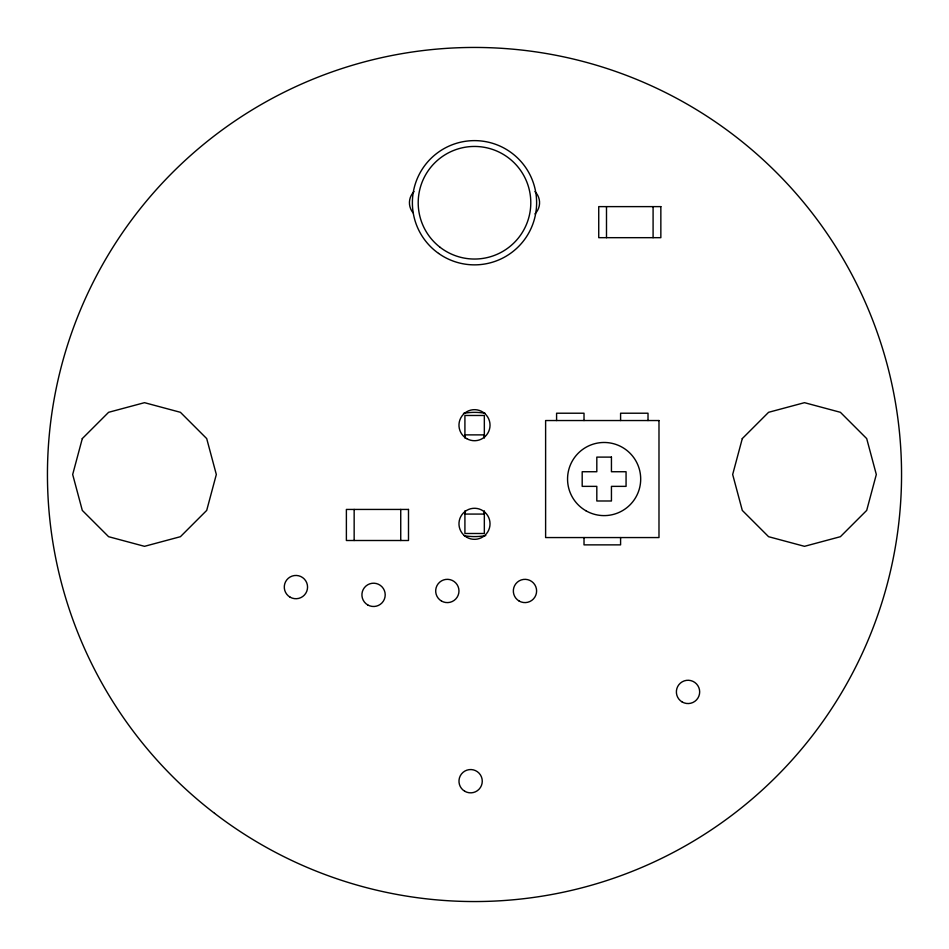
<?xml version="1.0" encoding="UTF-8"?>
<svg xmlns="http://www.w3.org/2000/svg" width="949" height="949" viewBox="0 0 949 949"><rect width="100%" height="100%" fill="white"/><g stroke="black" fill="none" stroke-linecap="round" stroke-linejoin="round"><path stroke-width="1.42" d="M464.915 511.262L464.915 533.492L484.334 533.492L484.334 511.262M464.915 437.691L464.915 415.472L484.334 415.472L484.334 437.691M653.09 206.621L653.09 237.677M648.013 420.537L648.013 413.218L620.587 413.218L620.587 420.537M620.587 537.561L620.587 544.868L584.015 544.868L584.015 537.561M606.494 206.621L606.494 237.677M584.015 420.537L584.015 413.218L556.588 413.218L556.588 420.537M484.334 437.821L484.334 434.879L464.915 434.879L464.915 437.821M484.334 511.143L484.334 514.073L464.915 514.073L464.915 511.143M400.739 509.435L400.739 540.503M354.155 509.435L354.155 540.503M485.781 535.58A62.112 62.112 0 0 1 464.203 535.711M463.468 413.373A62.112 62.112 0 0 1 485.046 413.242M413.1 212.849A15.765 15.765 0 0 1 414.049 191.591M534.951 191.591A15.765 15.765 0 0 1 534.951 213.881M82.302 438.592L72.682 474.5L82.302 510.408L108.601 536.695L144.509 546.327L180.417 536.695L206.704 510.408L216.325 474.5L206.704 438.592L180.417 412.305L144.509 402.673L108.601 412.305L82.302 438.592M742.296 438.592L732.675 474.5L742.296 510.408L768.583 536.695L804.491 546.327L840.399 536.695L866.698 510.408L876.318 474.5L866.698 438.592L840.399 412.305L804.491 402.673L768.583 412.305L742.296 438.592M660.848 206.621L598.736 206.621L598.736 237.677L660.848 237.677L660.848 206.621M658.986 420.537L545.616 420.537L545.616 537.561L658.986 537.561L658.986 420.537M611.441 457.11L596.814 457.11L596.814 471.736L582.188 471.736L582.188 486.363L596.814 486.363L596.814 500.989L611.441 500.989L611.441 486.363L626.067 486.363L626.067 471.736L611.441 471.736L611.441 457.11M408.497 509.435L346.385 509.435L346.385 540.503L408.497 540.503L408.497 509.435M585.841 510.716A36.572 36.572 0 0 0 640.694 479.043A36.572 36.572 0 0 0 585.841 447.37A36.572 36.572 0 0 0 585.841 510.716M214.533 813.305A427.05 427.05 0 0 0 897.896 530.242A427.05 427.05 0 0 0 311.07 79.953A427.05 427.05 0 0 0 214.533 813.305M466.73 438.64A15.528 15.528 0 0 0 490.028 425.199A15.528 15.528 0 0 0 466.73 411.747A15.528 15.528 0 0 0 466.73 438.64M682.201 701.999A11.649 11.649 0 0 0 699.674 691.904A11.649 11.649 0 0 0 682.201 681.821A11.649 11.649 0 0 0 682.201 701.999M367.738 604.94A11.649 11.649 0 0 0 385.211 594.845A11.649 11.649 0 0 0 367.738 584.762A11.649 11.649 0 0 0 367.738 604.94M466.73 537.253A15.528 15.528 0 0 0 490.028 523.801A15.528 15.528 0 0 0 466.73 510.36A15.528 15.528 0 0 0 466.73 537.253M441.499 601.049A11.649 11.649 0 0 0 458.972 590.966A11.649 11.649 0 0 0 441.499 580.883A11.649 11.649 0 0 0 441.499 601.049M464.796 791.288A11.649 11.649 0 0 0 482.27 781.205A11.649 11.649 0 0 0 464.796 771.11A11.649 11.649 0 0 0 464.796 791.288M290.097 597.17A11.649 11.649 0 0 0 307.559 587.087A11.649 11.649 0 0 0 290.097 577.004A11.649 11.649 0 0 0 290.097 597.17M519.15 601.049A11.649 11.649 0 0 0 536.612 590.966A11.649 11.649 0 0 0 519.15 580.883A11.649 11.649 0 0 0 519.15 601.049M438.568 253.407A62.112 62.112 0 0 0 536.351 208.531A62.112 62.112 0 0 0 448.592 146.288A62.112 62.112 0 0 0 438.568 253.407M440.229 247.404A56.288 56.288 0 0 0 530.313 210.085A56.288 56.288 0 0 0 452.958 150.737A56.288 56.288 0 0 0 440.229 247.404"/></g></svg>
